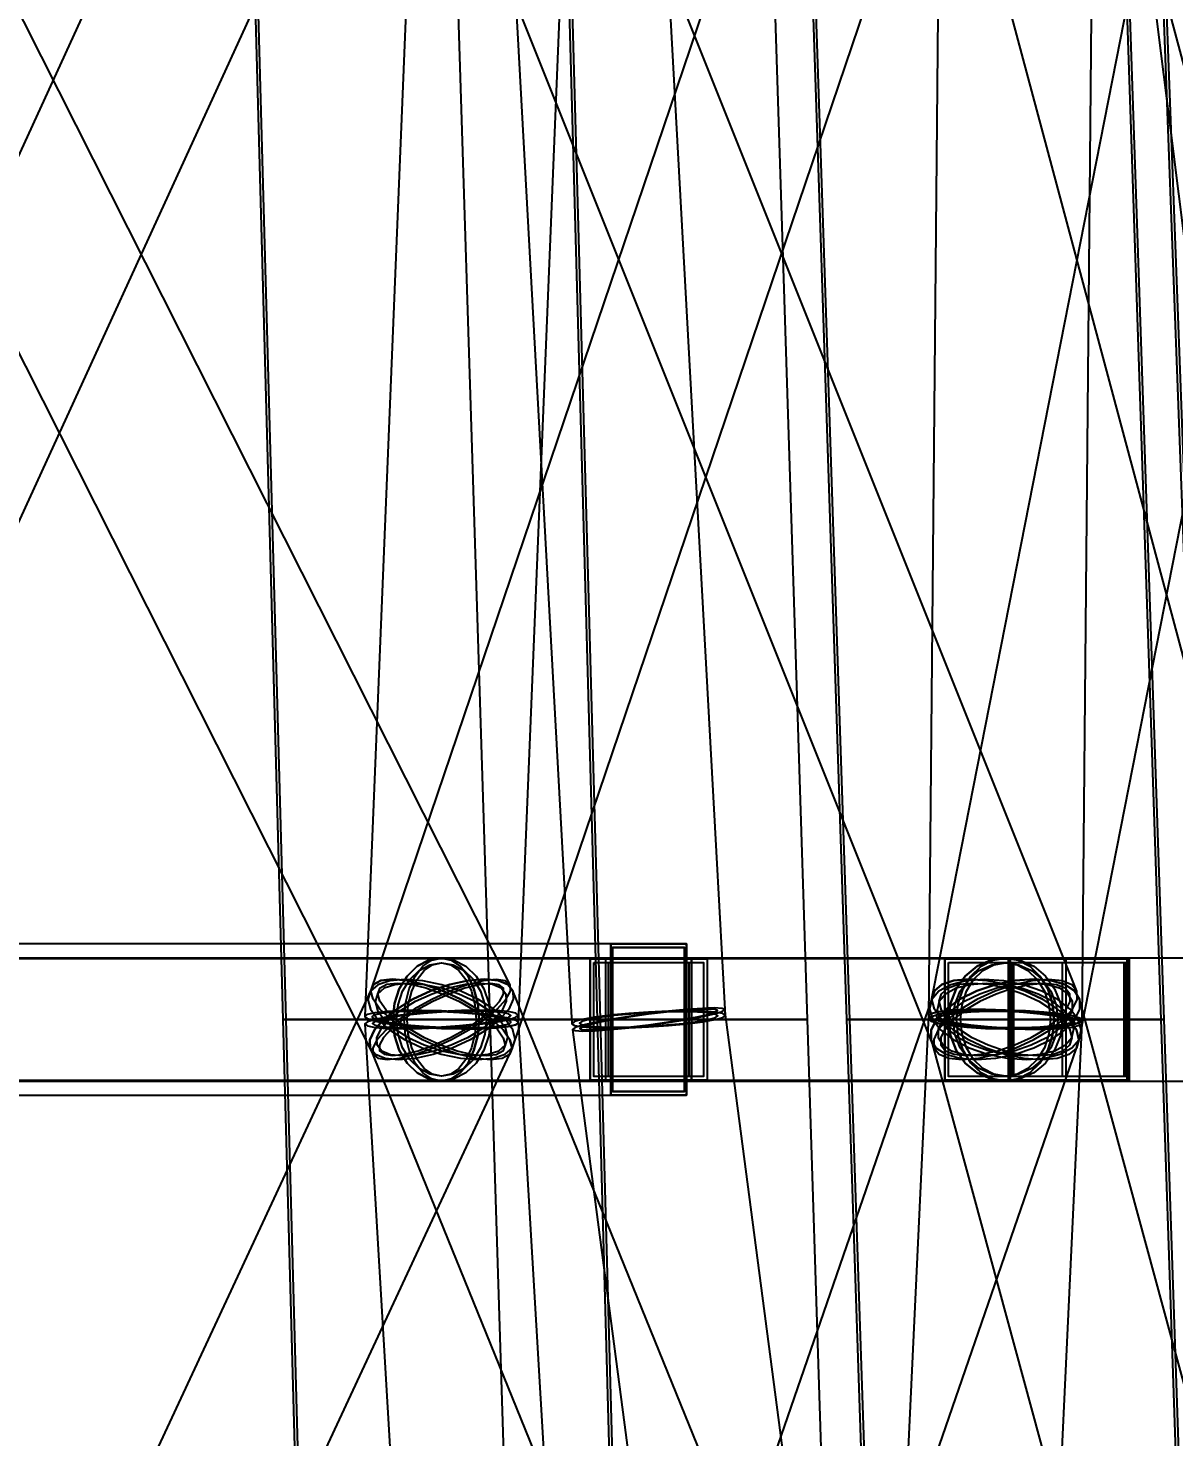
# Model space of a CAD drawing. Header units: millimetres. Extents: x -123812 to 252100, y -3000 to 639000.
# Drawn here: x 6923 to 10708, y 423622 to 428275 of the extents above; entities that cross this region are included whole.
import ezdxf

# ---------------------------------------------------------------- set-up
doc = ezdxf.new("R2010")
doc.units = ezdxf.units.MM
doc.layers.add('D-STR-DIM', color=7, linetype='Continuous', lineweight=13)
doc.layers.add('D-STR-STRC', color=7, linetype='Continuous', lineweight=25)
doc.styles.add('OpenSansCondensed-Light', font='OpenSansCondensed-Light.ttf')
doc.styles.add('TOWER_UNICODE', font='Arial Unicode.ttf')
doc.dimstyles.new('EZDXF', dxfattribs={"dimtxt": 0.25, "dimasz": 0.175, "dimexe": 0.375, "dimexo": 0.125, "dimgap": 0.1, "dimtad": 1, "dimlfac": 100, "dimzin": 12, "dimdsep": 46, "dimtxsty": 'OpenSansCondensed-Light', "dimblk": 'ARCHTICK', "dimcen": 2.5, "dimazin": 3, "dimtfac": 0.5, "dimtmove": 2, "dimatfit": 3})

# ---------------------------------------------------------------- blocks, each defined once
blk = doc.blocks.new('_ARCHTICK')
at = {"color": 0, "linetype": 'BYBLOCK', "const_width": 0.15}
blk.add_lwpolyline([(-0.5, -0.5), (0.5, 0.5)], dxfattribs=at)

msp = doc.modelspace()

# ---------------------------------------------------------------- linework, layer by layer
at = {"layer": 'D-STR-STRC'}
for points in [[(7347.8, 449986.2), (8719.4, 424986.2), (8728, 424980.3), (8753.4, 424975.8), (8793.7, 424972.9), (8846.2, 424971.9), (8907.4, 424972.8), (8973, 424975.5), (9038.7, 424979.9), (9099.8, 424985.7), (9152.4, 424992.4), (9192.7, 424999.7), (9218, 425007), (9226.6, 425013.8), (7855, 450013.8)], [(7927.5, 449968.5), (11070.8, 424968.5), (11079.4, 424965.1), (11104.5, 424964.1), (11144.6, 424965.6), (11196.8, 424969.4), (11257.6, 424975.3), (11322.8, 424982.9), (11388, 424991.6), (11448.8, 425000.9), (11501, 425010.2), (11541.1, 425018.8), (11566.2, 425026), (11574.8, 425031.5), (8431.5, 450031.5)], [(9056, 450010.2), (8035.1, 425010.2), (8043.7, 425002.3), (8069.1, 424994.2), (8109.4, 424986.4), (8162, 424979.6), (8223.2, 424974.2), (8288.9, 424970.6), (8354.5, 424968.9), (8415.8, 424969.4), (8468.3, 424972), (8508.7, 424976.4), (8534, 424982.5), (8542.7, 424989.8), (9563.6, 449989.8)], [(10129.7, 450002.3), (9897.8, 425002.3), (9906.4, 424994.2), (9931.8, 424986.5), (9972.1, 424979.7), (10024.7, 424974.3), (10086, 424970.6), (10151.7, 424969), (10217.5, 424969.4), (10278.7, 424972), (10331.3, 424976.4), (10371.7, 424982.5), (10397.1, 424989.7), (10405.7, 424997.7), (10637.7, 449997.7)], [(6086.2, 424885.7), (8376.5, 429885.7), (8385.1, 429906.7), (8377.8, 429934), (8355.1, 429965.8), (8318.5, 430000), (8270.5, 430034.2), (8214.3, 430066), (8153.9, 430093.3), (8093.4, 430114.3), (8036.7, 430127.5), (7987.9, 430132), (7950.2, 430127.5), (7926.3, 430114.3), (5636, 425114.3)], [(5537.1, 429885.7), (8062, 424885.7), (8078.2, 424872.5), (8108.7, 424868), (8151.4, 424872.5), (8203.6, 424885.7), (8261.5, 424906.7), (8321.3, 424934), (8378.9, 424965.8), (8430.4, 425000), (8472.2, 425034.2), (8501.5, 425066), (8516.4, 425093.3), (8515.7, 425114.3), (5990.7, 430114.3)], [(7915.2, 429906.7), (9915.5, 424906.7), (9932.5, 424885.7), (9964.3, 424872.5), (10009, 424868), (10063.4, 424872.5), (10123.8, 424885.7), (10186.1, 424906.7), (10246, 424934), (10299.6, 424965.8), (10343, 425000), (10373.5, 425034.2), (10388.8, 425066), (10388, 425093.3), (8387.6, 430093.3)], [(9748.7, 430093.3), (8054.2, 425093.3), (8045.7, 425066), (8053.8, 425034.2), (8078, 425000), (8116.4, 424965.8), (8166.7, 424934), (8225.2, 424906.7), (8288.1, 424885.7), (8351.1, 424872.5), (8409.8, 424868), (8460.3, 424872.5), (8499, 424885.7), (8523.5, 424906.7), (10218, 429906.7)], [(9738.1, 429934), (11077.5, 424934), (11094, 424906.7), (11126, 424885.7), (11171.4, 424872.5), (11227.2, 424868), (11289.5, 424872.5), (11354, 424885.7), (11416.4, 424906.7), (11472.5, 424934), (11518.3, 424965.8), (11550.8, 425000), (11567.8, 425034.2), (11568.1, 425066), (10228.6, 430066)], [(10884.7, 430034.2), (9901.4, 425034.2), (9911.4, 425000), (9937.7, 424965.8), (9978.7, 424934), (10031.4, 424906.7), (10092.3, 424885.7), (10157.3, 424872.5), (10221.9, 424868), (10281.7, 424872.5), (10332.7, 424885.7), (10371.3, 424906.7), (10395, 424934), (10402.1, 424965.8), (11385.3, 429965.8)], [(5861.1, 424796.8), (8288.9, 424796.8), (8320.9, 424803.7), (8350.7, 424824), (8376.3, 424856.3), (8396, 424898.4), (8408.3, 424947.4), (8412.6, 425000), (8408.3, 425052.6), (8396, 425101.6), (8376.3, 425143.7), (8350.7, 425176), (8320.9, 425196.3), (8288.9, 425203.2), (5861.1, 425203.2)], [(5861.1, 424796.8), (8288.9, 424796.8), (8320.9, 424803.7), (8350.7, 424824), (8376.3, 424856.3), (8396, 424898.4), (8408.3, 424947.4), (8412.6, 425000), (8408.3, 425052.6), (8396, 425101.6), (8376.3, 425143.7), (8350.7, 425176), (8320.9, 425196.3), (8288.9, 425203.2), (5861.1, 425203.2)], [(11322.8, 425203.2), (10151.7, 425203.2), (10103.2, 425196.3), (10057.9, 425176), (10019, 425143.7), (9989.2, 425101.6), (9970.4, 425052.6), (9964, 425000), (9970.4, 424947.4), (9989.2, 424898.4), (10019, 424856.3), (10057.9, 424824), (10103.2, 424803.7), (10151.7, 424796.8), (11322.8, 424796.8)], [(11322.8, 425203.2), (10151.7, 425203.2), (10103.2, 425196.3), (10057.9, 425176), (10019, 425143.7), (9989.2, 425101.6), (9970.4, 425052.6), (9964, 425000), (9970.4, 424947.4), (9989.2, 424898.4), (10019, 424856.3), (10057.9, 424824), (10103.2, 424803.7), (10151.7, 424796.8), (11322.8, 424796.8)], [(6182.8, 419884.3), (8513.3, 424884.3), (8522, 424905.5), (8514.8, 424933.2), (8492.2, 424965.4), (8455.8, 425000), (8407.9, 425034.6), (8352, 425066.8), (8291.7, 425094.5), (8231.3, 425115.7), (8174.7, 425129), (8126, 425133.6), (8088.4, 425129), (8064.4, 425115.7), (5733.8, 420115.7)], [(10555.9, 420094.5), (8524.6, 425094.5), (8507.5, 425115.7), (8475.5, 425129), (8430.8, 425133.6), (8376.4, 425129), (8316.1, 425115.7), (8253.8, 425094.5), (8194, 425066.8), (8140.6, 425034.6), (8097.4, 425000), (8067.2, 424965.4), (8052.1, 424933.2), (8053.1, 424905.5), (10084.4, 419905.5)], [(8660.6, 419905.5), (10386, 424905.5), (10394.6, 424933.2), (10386.5, 424965.4), (10362.5, 425000), (10324.1, 425034.6), (10274, 425066.8), (10215.5, 425094.5), (10152.7, 425115.7), (10089.8, 425129), (10031.2, 425133.6), (9980.7, 425129), (9941.9, 425115.7), (9917.5, 425094.5), (8192.1, 420094.5)], [(11755.7, 420066.8), (10396.8, 425066.8), (10380.2, 425094.5), (10348.1, 425115.7), (10302.5, 425129), (10246.7, 425133.6), (10184.4, 425129), (10119.9, 425115.7), (10057.6, 425094.5), (10001.6, 425066.8), (9955.9, 425034.6), (9923.6, 425000), (9906.8, 424965.4), (9906.7, 424933.2), (11265.6, 419933.2)], [(10020.1, 400014.8), (8542.4, 425014.8), (8533.8, 425021.2), (8508.5, 425026.2), (8468.2, 425029.4), (8415.6, 425030.6), (8354.5, 425029.7), (8288.9, 425026.8), (8223.2, 425022), (8162.1, 425015.8), (8109.6, 425008.5), (8069.3, 425000.6), (8043.9, 424992.6), (8035.3, 424985.2), (9513, 399985.2)], [(12513.7, 400032.9), (9224.9, 425032.9), (9216.3, 425036.8), (9191.1, 425038.1), (9151.1, 425036.9), (9098.9, 425033.1), (9038.2, 425027.1), (8973, 425019.2), (8907.8, 425010), (8847.1, 425000.2), (8794.9, 424990.3), (8754.9, 424981.1), (8729.8, 424973.1), (8721.2, 424967.1), (12010, 399967.1)], [(9230.1, 399988.3), (10405.5, 424988.3), (10396.8, 424996.8), (10371.5, 425005.5), (10331.2, 425013.9), (10278.6, 425021.3), (10217.4, 425027.3), (10151.7, 425031.4), (10086.1, 425033.4), (10024.9, 425033.1), (9972.3, 425030.5), (9932, 425025.9), (9906.7, 425019.5), (9898, 425011.7), (8722.6, 400011.7)]]:
    msp.add_lwpolyline(points, dxfattribs=at)
for points in [[(7627.9, 430000), (7764.2, 425000), (8813.5, 425000), (8674.8, 430000)], [(7637.1, 430000), (7774.1, 425000), (8803.6, 425000), (8665.7, 430000)], [(8290.8, 430000), (8448.4, 425000), (9497.6, 425000), (9337.8, 430000)], [(9459.9, 430000), (9627.1, 425000), (10676.4, 425000), (10506.8, 430000)], [(9469.1, 430000), (9637, 425000), (10666.5, 425000), (10497.6, 430000)], [(10611.5, 430000), (10798.2, 425000), (11847.4, 425000), (11658.4, 430000)], [(10620.7, 430000), (10808, 425000), (11837.6, 425000), (11649.3, 430000)], [(4179.6, 424750), (9098, 424750), (9098, 425250), (4179.6, 425250)], [(4179.6, 424750), (9098, 424750), (9098, 425250), (4179.6, 425250)], [(9098, 425250), (8848, 425250), (8848, 424750), (9098, 424750)], [(8848, 425250), (9098, 425250), (9098, 424750), (8848, 424750)], [(5039.2, 424800), (9114.4, 424800), (9114.4, 425200), (5039.2, 425200)], [(5039.2, 424800), (9114.4, 424800), (9114.4, 425200), (5039.2, 425200)], [(8127.7, 425000), (8133.1, 424947.4), (8149.3, 424898.4), (8174.9, 424856.3), (8208.3, 424824), (8247.1, 424803.7), (8288.9, 424796.8), (10151.7, 424796.8), (10193.5, 424803.7), (10232.3, 424824), (10265.7, 424856.3), (10291.4, 424898.4), (10307.5, 424947.4), (10313, 425000), (10307.5, 425052.6), (10291.4, 425101.6), (10265.7, 425143.7), (10232.3, 425176), (10193.5, 425196.3), (10151.7, 425203.2), (8288.9, 425203.2), (8247.1, 425196.3), (8208.3, 425176), (8174.9, 425143.7), (8149.3, 425101.6), (8133.1, 425052.6)], [(8450.1, 425000), (8444.6, 424947.4), (8428.5, 424898.4), (8402.9, 424856.3), (8369.5, 424824), (8330.6, 424803.7), (8288.9, 424796.8), (8247.1, 424803.7), (8208.3, 424824), (8174.9, 424856.3), (8149.3, 424898.4), (8133.1, 424947.4), (8127.7, 425000), (8133.1, 425052.6), (8149.3, 425101.6), (8174.9, 425143.7), (8208.3, 425176), (8247.1, 425196.3), (8288.9, 425203.2), (8330.6, 425196.3), (8369.5, 425176), (8402.9, 425143.7), (8428.5, 425101.6), (8444.6, 425052.6)], [(8127.7, 425000), (8133.1, 424947.4), (8149.3, 424898.4), (8174.9, 424856.3), (8208.3, 424824), (8247.1, 424803.7), (8288.9, 424796.8), (10151.7, 424796.8), (10193.5, 424803.7), (10232.3, 424824), (10265.7, 424856.3), (10291.4, 424898.4), (10307.5, 424947.4), (10313, 425000), (10307.5, 425052.6), (10291.4, 425101.6), (10265.7, 425143.7), (10232.3, 425176), (10193.5, 425196.3), (10151.7, 425203.2), (8288.9, 425203.2), (8247.1, 425196.3), (8208.3, 425176), (8174.9, 425143.7), (8149.3, 425101.6), (8133.1, 425052.6)], [(8450.1, 425000), (8444.6, 424947.4), (8428.5, 424898.4), (8402.9, 424856.3), (8369.5, 424824), (8330.6, 424803.7), (8288.9, 424796.8), (8247.1, 424803.7), (8208.3, 424824), (8174.9, 424856.3), (8149.3, 424898.4), (8133.1, 424947.4), (8127.7, 425000), (8133.1, 425052.6), (8149.3, 425101.6), (8174.9, 425143.7), (8208.3, 425176), (8247.1, 425196.3), (8288.9, 425203.2), (8330.6, 425196.3), (8369.5, 425176), (8402.9, 425143.7), (8428.5, 425101.6), (8444.6, 425052.6)], [(8412.6, 425000), (8408.3, 424947.4), (8396, 424898.4), (8376.3, 424856.3), (8350.7, 424824), (8320.9, 424803.7), (8288.9, 424796.8), (8256.8, 424803.7), (8227, 424824), (8201.4, 424856.3), (8181.7, 424898.4), (8169.4, 424947.4), (8165.2, 425000), (8169.4, 425052.6), (8181.7, 425101.6), (8201.4, 425143.7), (8227, 425176), (8256.8, 425196.3), (8288.9, 425203.2), (8320.9, 425196.3), (8350.7, 425176), (8376.3, 425143.7), (8396, 425101.6), (8408.3, 425052.6)], [(8412.6, 425000), (8408.3, 424947.4), (8396, 424898.4), (8376.3, 424856.3), (8350.7, 424824), (8320.9, 424803.7), (8288.9, 424796.8), (8256.8, 424803.7), (8227, 424824), (8201.4, 424856.3), (8181.7, 424898.4), (8169.4, 424947.4), (8165.2, 425000), (8169.4, 425052.6), (8181.7, 425101.6), (8201.4, 425143.7), (8227, 425176), (8256.8, 425196.3), (8288.9, 425203.2), (8320.9, 425196.3), (8350.7, 425176), (8376.3, 425143.7), (8396, 425101.6), (8408.3, 425052.6)], [(8779.8, 424800), (10554.3, 424800), (10554.3, 425200), (8779.8, 425200)], [(8779.8, 425200), (9166.2, 425200), (9166.2, 424800), (8779.8, 424800)], [(8779.8, 424800), (10554.3, 424800), (10554.3, 425200), (8779.8, 425200)], [(8779.8, 425200), (9166.2, 425200), (9166.2, 424800), (8779.8, 424800)], [(8831.6, 425200), (9114.4, 425200), (9114.4, 424800), (8831.6, 424800)], [(8831.6, 425200), (9114.4, 425200), (9114.4, 424800), (8831.6, 424800)], [(9092, 425238), (8854, 425238), (8854, 424762), (9092, 424762)], [(8854, 425238), (9092, 425238), (9092, 424762), (8854, 424762)], [(9951.9, 424800), (10561, 424800), (10561, 425200), (9951.9, 425200)], [(9951.9, 425200), (10351.6, 425200), (10351.6, 424800), (9951.9, 424800)], [(10339.5, 425000), (10333.1, 424947.4), (10314.3, 424898.4), (10284.5, 424856.3), (10245.6, 424824), (10200.3, 424803.7), (10151.7, 424796.8), (10103.2, 424803.7), (10057.9, 424824), (10019, 424856.3), (9989.2, 424898.4), (9970.4, 424947.4), (9964, 425000), (9970.4, 425052.6), (9989.2, 425101.6), (10019, 425143.7), (10057.9, 425176), (10103.2, 425196.3), (10151.7, 425203.2), (10200.3, 425196.3), (10245.6, 425176), (10284.5, 425143.7), (10314.3, 425101.6), (10333.1, 425052.6)], [(10339.5, 425000), (10333.1, 424947.4), (10314.3, 424898.4), (10284.5, 424856.3), (10245.6, 424824), (10200.3, 424803.7), (10151.7, 424796.8), (10103.2, 424803.7), (10057.9, 424824), (10019, 424856.3), (9989.2, 424898.4), (9970.4, 424947.4), (9964, 425000), (9970.4, 425052.6), (9989.2, 425101.6), (10019, 425143.7), (10057.9, 425176), (10103.2, 425196.3), (10151.7, 425203.2), (10200.3, 425196.3), (10245.6, 425176), (10284.5, 425143.7), (10314.3, 425101.6), (10333.1, 425052.6)], [(10313, 425000), (10307.5, 424947.4), (10291.4, 424898.4), (10265.7, 424856.3), (10232.3, 424824), (10193.5, 424803.7), (10151.7, 424796.8), (10110, 424803.7), (10071.1, 424824), (10037.7, 424856.3), (10012.1, 424898.4), (9996, 424947.4), (9990.5, 425000), (9996, 425052.6), (10012.1, 425101.6), (10037.7, 425143.7), (10071.1, 425176), (10110, 425196.3), (10151.7, 425203.2), (10193.5, 425196.3), (10232.3, 425176), (10265.7, 425143.7), (10291.4, 425101.6), (10307.5, 425052.6)], [(10313, 425000), (10307.5, 424947.4), (10291.4, 424898.4), (10265.7, 424856.3), (10232.3, 424824), (10193.5, 424803.7), (10151.7, 424796.8), (10110, 424803.7), (10071.1, 424824), (10037.7, 424856.3), (10012.1, 424898.4), (9996, 424947.4), (9990.5, 425000), (9996, 425052.6), (10012.1, 425101.6), (10037.7, 425143.7), (10071.1, 425176), (10110, 425196.3), (10151.7, 425203.2), (10193.5, 425196.3), (10232.3, 425176), (10265.7, 425143.7), (10291.4, 425101.6), (10307.5, 425052.6)], [(10161.3, 425200), (10561, 425200), (10561, 424800), (10161.3, 424800)], [(10168, 425200), (10554.3, 425200), (10554.3, 424800), (10168, 424800)], [(10168, 425200), (10554.3, 425200), (10554.3, 424800), (10168, 424800)], [(8437.4, 425000), (8432.3, 424951.5), (8417.5, 424906.4), (8393.9, 424867.6), (8363.1, 424837.9), (8327.3, 424819.2), (8288.9, 424812.8), (8250.4, 424819.2), (8214.6, 424837.9), (8183.8, 424867.6), (8160.2, 424906.4), (8145.4, 424951.5), (8140.3, 425000), (8145.4, 425048.5), (8160.2, 425093.6), (8183.8, 425132.4), (8214.6, 425162.1), (8250.4, 425180.8), (8288.9, 425187.2), (8327.3, 425180.8), (8363.1, 425162.1), (8393.9, 425132.4), (8417.5, 425093.6), (8432.3, 425048.5)], [(8437.4, 425000), (8432.3, 424951.5), (8417.5, 424906.4), (8393.9, 424867.6), (8363.1, 424837.9), (8327.3, 424819.2), (8288.9, 424812.8), (8250.4, 424819.2), (8214.6, 424837.9), (8183.8, 424867.6), (8160.2, 424906.4), (8145.4, 424951.5), (8140.3, 425000), (8145.4, 425048.5), (8160.2, 425093.6), (8183.8, 425132.4), (8214.6, 425162.1), (8250.4, 425180.8), (8288.9, 425187.2), (8327.3, 425180.8), (8363.1, 425162.1), (8393.9, 425132.4), (8417.5, 425093.6), (8432.3, 425048.5)], [(8402.8, 425000), (8398.9, 424951.5), (8387.6, 424906.4), (8369.4, 424867.6), (8345.8, 424837.9), (8318.4, 424819.2), (8288.9, 424812.8), (8259.4, 424819.2), (8231.9, 424837.9), (8208.3, 424867.6), (8190.2, 424906.4), (8178.8, 424951.5), (8174.9, 425000), (8178.8, 425048.5), (8190.2, 425093.6), (8208.3, 425132.4), (8231.9, 425162.1), (8259.4, 425180.8), (8288.9, 425187.2), (8318.4, 425180.8), (8345.8, 425162.1), (8369.4, 425132.4), (8387.6, 425093.6), (8398.9, 425048.5)], [(8402.8, 425000), (8398.9, 424951.5), (8387.6, 424906.4), (8369.4, 424867.6), (8345.8, 424837.9), (8318.4, 424819.2), (8288.9, 424812.8), (8259.4, 424819.2), (8231.9, 424837.9), (8208.3, 424867.6), (8190.2, 424906.4), (8178.8, 424951.5), (8174.9, 425000), (8178.8, 425048.5), (8190.2, 425093.6), (8208.3, 425132.4), (8231.9, 425162.1), (8259.4, 425180.8), (8288.9, 425187.2), (8318.4, 425180.8), (8345.8, 425162.1), (8369.4, 425132.4), (8387.6, 425093.6), (8398.9, 425048.5)], [(8791.4, 425188), (9154.6, 425188), (9154.6, 424812), (8791.4, 424812)], [(8791.4, 425188), (9154.6, 425188), (9154.6, 424812), (8791.4, 424812)], [(8840.1, 425188), (9106, 425188), (9106, 424812), (8840.1, 424812)], [(8840.1, 425188), (9106, 425188), (9106, 424812), (8840.1, 424812)], [(9963.9, 425188), (10339.6, 425188), (10339.6, 424812), (9963.9, 424812)], [(10324.7, 425000), (10318.8, 424951.5), (10301.5, 424906.4), (10274, 424867.6), (10238.2, 424837.9), (10196.5, 424819.2), (10151.7, 424812.8), (10107, 424819.2), (10065.3, 424837.9), (10029.4, 424867.6), (10002, 424906.4), (9984.7, 424951.5), (9978.8, 425000), (9984.7, 425048.5), (10002, 425093.6), (10029.4, 425132.4), (10065.3, 425162.1), (10107, 425180.8), (10151.7, 425187.2), (10196.5, 425180.8), (10238.2, 425162.1), (10274, 425132.4), (10301.5, 425093.6), (10318.8, 425048.5)], [(10324.7, 425000), (10318.8, 424951.5), (10301.5, 424906.4), (10274, 424867.6), (10238.2, 424837.9), (10196.5, 424819.2), (10151.7, 424812.8), (10107, 424819.2), (10065.3, 424837.9), (10029.4, 424867.6), (10002, 424906.4), (9984.7, 424951.5), (9978.8, 425000), (9984.7, 425048.5), (10002, 425093.6), (10029.4, 425132.4), (10065.3, 425162.1), (10107, 425180.8), (10151.7, 425187.2), (10196.5, 425180.8), (10238.2, 425162.1), (10274, 425132.4), (10301.5, 425093.6), (10318.8, 425048.5)], [(10300.3, 425000), (10295.2, 424951.5), (10280.4, 424906.4), (10256.8, 424867.6), (10226, 424837.9), (10190.2, 424819.2), (10151.7, 424812.8), (10113.3, 424819.2), (10077.5, 424837.9), (10046.7, 424867.6), (10023.1, 424906.4), (10008.3, 424951.5), (10003.2, 425000), (10008.3, 425048.5), (10023.1, 425093.6), (10046.7, 425132.4), (10077.5, 425162.1), (10113.3, 425180.8), (10151.7, 425187.2), (10190.2, 425180.8), (10226, 425162.1), (10256.8, 425132.4), (10280.4, 425093.6), (10295.2, 425048.5)], [(10300.3, 425000), (10295.2, 424951.5), (10280.4, 424906.4), (10256.8, 424867.6), (10226, 424837.9), (10190.2, 424819.2), (10151.7, 424812.8), (10113.3, 424819.2), (10077.5, 424837.9), (10046.7, 424867.6), (10023.1, 424906.4), (10008.3, 424951.5), (10003.2, 425000), (10008.3, 425048.5), (10023.1, 425093.6), (10046.7, 425132.4), (10077.5, 425162.1), (10113.3, 425180.8), (10151.7, 425187.2), (10190.2, 425180.8), (10226, 425162.1), (10256.8, 425132.4), (10280.4, 425093.6), (10295.2, 425048.5)], [(10173.3, 425188), (10549, 425188), (10549, 424812), (10173.3, 424812)], [(10179.6, 425188), (10542.7, 425188), (10542.7, 424812), (10179.6, 424812)], [(10179.6, 425188), (10542.7, 425188), (10542.7, 424812), (10179.6, 424812)], [(8078, 425000), (8116.4, 424965.8), (8166.7, 424934), (8225.2, 424906.7), (8288.1, 424885.7), (8351.1, 424872.5), (8409.8, 424868), (8460.3, 424872.5), (8499, 424885.7), (8523.5, 424906.7), (8532, 424934), (8523.9, 424965.8), (8499.8, 425000), (8461.3, 425034.2), (8411.1, 425066), (8352.5, 425093.3), (8289.6, 425114.3), (8226.6, 425127.5), (8167.9, 425132), (8117.5, 425127.5), (8078.7, 425114.3), (8054.2, 425093.3), (8045.7, 425066), (8053.8, 425034.2)], [(8480.3, 425000), (8437.1, 424965.4), (8383.7, 424933.2), (8323.9, 424905.5), (8261.7, 424884.3), (8201.3, 424871), (8146.9, 424866.4), (8102.2, 424871), (8070.2, 424884.3), (8053.1, 424905.5), (8052.1, 424933.2), (8067.2, 424965.4), (8097.4, 425000), (8140.6, 425034.6), (8194, 425066.8), (8253.8, 425094.5), (8316.1, 425115.7), (8376.4, 425129), (8430.8, 425133.6), (8475.5, 425129), (8507.5, 425115.7), (8524.6, 425094.5), (8525.7, 425066.8), (8510.6, 425034.6)], [(8455.8, 425000), (8492.2, 424965.4), (8514.8, 424933.2), (8522, 424905.5), (8513.3, 424884.3), (8489.4, 424871), (8451.7, 424866.4), (8403, 424871), (8346.5, 424884.3), (8286, 424905.5), (8225.8, 424933.2), (8169.8, 424965.4), (8122, 425000), (8085.5, 425034.6), (8062.9, 425066.8), (8055.7, 425094.5), (8064.4, 425115.7), (8088.4, 425129), (8126, 425133.6), (8174.7, 425129), (8231.3, 425115.7), (8291.7, 425094.5), (8352, 425066.8), (8407.9, 425034.6)], [(8147.3, 425000), (8105.5, 424965.8), (8076.2, 424934), (8061.4, 424906.7), (8062, 424885.7), (8078.2, 424872.5), (8108.7, 424868), (8151.4, 424872.5), (8203.6, 424885.7), (8261.5, 424906.7), (8321.3, 424934), (8378.9, 424965.8), (8430.4, 425000), (8472.2, 425034.2), (8501.5, 425066), (8516.4, 425093.3), (8515.7, 425114.3), (8499.6, 425127.5), (8469.1, 425132), (8426.3, 425127.5), (8374.2, 425114.3), (8316.2, 425093.3), (8256.4, 425066), (8198.8, 425034.2)], [(8098.7, 425000), (8133.4, 424969.2), (8178.7, 424940.5), (8231.5, 424915.9), (8288.2, 424896.9), (8345, 424885.1), (8397.9, 424881), (8443.4, 424885.1), (8478.4, 424896.9), (8500.4, 424915.9), (8508.1, 424940.5), (8500.8, 424969.2), (8479, 425000), (8444.3, 425030.8), (8399, 425059.5), (8346.2, 425084.1), (8289.5, 425103.1), (8232.8, 425114.9), (8179.8, 425119), (8134.3, 425114.9), (8099.4, 425103.1), (8077.3, 425084.1), (8069.7, 425059.5), (8077, 425030.8)], [(8461.5, 425000), (8422.5, 424968.8), (8374.4, 424939.8), (8320.4, 424914.8), (8264.3, 424895.7), (8209.9, 424883.7), (8160.9, 424879.6), (8120.6, 424883.7), (8091.7, 424895.7), (8076.3, 424914.8), (8075.4, 424939.8), (8089, 424968.8), (8116.2, 425000), (8155.2, 425031.2), (8203.3, 425060.2), (8257.3, 425085.2), (8313.4, 425104.3), (8367.8, 425116.3), (8416.8, 425120.4), (8457.2, 425116.3), (8486, 425104.3), (8501.4, 425085.2), (8502.4, 425060.2), (8488.7, 425031.2)], [(8439.3, 425000), (8472.2, 424968.8), (8492.6, 424939.8), (8499.1, 424914.8), (8491.3, 424895.7), (8469.6, 424883.7), (8435.7, 424879.6), (8391.7, 424883.7), (8340.8, 424895.7), (8286.3, 424914.8), (8232, 424939.8), (8181.5, 424968.8), (8138.4, 425000), (8105.5, 425031.2), (8085.1, 425060.2), (8078.6, 425085.2), (8086.5, 425104.3), (8108.1, 425116.3), (8142, 425120.4), (8186, 425116.3), (8236.9, 425104.3), (8291.4, 425085.2), (8345.8, 425060.2), (8396.2, 425031.2)], [(8161.3, 425000), (8123.6, 424969.2), (8097.1, 424940.5), (8083.8, 424915.9), (8084.4, 424896.9), (8098.9, 424885.1), (8126.4, 424881), (8165, 424885.1), (8212, 424896.9), (8264.2, 424915.9), (8318.1, 424940.5), (8370.1, 424969.2), (8416.5, 425000), (8454.2, 425030.8), (8480.6, 425059.5), (8494, 425084.1), (8493.4, 425103.1), (8478.8, 425114.9), (8451.3, 425119), (8412.8, 425114.9), (8365.8, 425103.1), (8313.5, 425084.1), (8259.6, 425059.5), (8207.7, 425030.8)], [(9911.4, 425000), (9937.7, 424965.8), (9978.7, 424934), (10031.4, 424906.7), (10092.3, 424885.7), (10157.3, 424872.5), (10221.9, 424868), (10281.7, 424872.5), (10332.7, 424885.7), (10371.3, 424906.7), (10395, 424934), (10402.1, 424965.8), (10392.1, 425000), (10365.7, 425034.2), (10324.8, 425066), (10272.1, 425093.3), (10211.2, 425114.3), (10146.2, 425127.5), (10081.6, 425132), (10021.8, 425127.5), (9970.8, 425114.3), (9932.2, 425093.3), (9908.5, 425066), (9901.4, 425034.2)], [(10379.9, 425000), (10347.5, 424965.4), (10301.8, 424933.2), (10245.9, 424905.5), (10183.6, 424884.3), (10119.1, 424871), (10056.8, 424866.4), (10001, 424871), (9955.4, 424884.3), (9923.3, 424905.5), (9906.7, 424933.2), (9906.8, 424965.4), (9923.6, 425000), (9955.9, 425034.6), (10001.6, 425066.8), (10057.6, 425094.5), (10119.9, 425115.7), (10184.4, 425129), (10246.7, 425133.6), (10302.5, 425129), (10348.1, 425115.7), (10380.2, 425094.5), (10396.8, 425066.8), (10396.7, 425034.6)], [(10362.5, 425000), (10386.5, 424965.4), (10394.6, 424933.2), (10386, 424905.5), (10361.5, 424884.3), (10322.8, 424871), (10272.3, 424866.4), (10213.7, 424871), (10150.8, 424884.3), (10088, 424905.5), (10029.5, 424933.2), (9979.4, 424965.4), (9941, 425000), (9917, 425034.6), (9908.9, 425066.8), (9917.5, 425094.5), (9941.9, 425115.7), (9980.7, 425129), (10031.2, 425133.6), (10089.8, 425129), (10152.7, 425115.7), (10215.5, 425094.5), (10274, 425066.8), (10324.1, 425034.6)], [(9960.4, 425000), (9930, 424965.8), (9914.7, 424934), (9915.5, 424906.7), (9932.5, 424885.7), (9964.3, 424872.5), (10009, 424868), (10063.4, 424872.5), (10123.8, 424885.7), (10186.1, 424906.7), (10246, 424934), (10299.6, 424965.8), (10343, 425000), (10373.5, 425034.2), (10388.8, 425066), (10388, 425093.3), (10371, 425114.3), (10339.2, 425127.5), (10294.5, 425132), (10240.1, 425127.5), (10179.7, 425114.3), (10117.4, 425093.3), (10057.4, 425066), (10003.9, 425034.2)], [(9935, 425000), (9958.8, 424969.2), (9995.7, 424940.5), (10043.2, 424915.9), (10098.2, 424896.9), (10156.8, 424885.1), (10215, 424881), (10268.9, 424885.1), (10314.9, 424896.9), (10349.7, 424915.9), (10371, 424940.5), (10377.4, 424969.2), (10368.4, 425000), (10344.7, 425030.8), (10307.8, 425059.5), (10260.2, 425084.1), (10205.3, 425103.1), (10146.7, 425114.9), (10088.5, 425119), (10034.5, 425114.9), (9988.6, 425103.1), (9953.8, 425084.1), (9932.4, 425059.5), (9926.1, 425030.8)], [(10357.4, 425000), (10328.3, 424968.8), (10287.1, 424939.8), (10236.7, 424914.8), (10180.4, 424895.7), (10122.3, 424883.7), (10066.1, 424879.6), (10015.8, 424883.7), (9974.8, 424895.7), (9945.8, 424914.8), (9930.8, 424939.8), (9930.9, 424968.8), (9946.1, 425000), (9975.2, 425031.2), (10016.4, 425060.2), (10066.8, 425085.2), (10123, 425104.3), (10181.2, 425116.3), (10237.4, 425120.4), (10287.7, 425116.3), (10328.7, 425104.3), (10357.7, 425085.2), (10372.7, 425060.2), (10372.6, 425031.2)], [(10341.8, 425000), (10363.4, 424968.8), (10370.7, 424939.8), (10363, 424914.8), (10340.9, 424895.7), (10305.9, 424883.7), (10260.4, 424879.6), (10207.6, 424883.7), (10150.9, 424895.7), (10094.2, 424914.8), (10041.5, 424939.8), (9996.3, 424968.8), (9961.7, 425000), (9940.1, 425031.2), (9932.8, 425060.2), (9940.5, 425085.2), (9962.6, 425104.3), (9997.6, 425116.3), (10043, 425120.4), (10095.9, 425116.3), (10152.6, 425104.3), (10209.2, 425085.2), (10261.9, 425060.2), (10307.2, 425031.2)], [(9979.3, 425000), (9951.8, 424969.2), (9938, 424940.5), (9938.8, 424915.9), (9954, 424896.9), (9982.8, 424885.1), (10023, 424881), (10072.1, 424885.1), (10126.5, 424896.9), (10182.7, 424915.9), (10236.8, 424940.5), (10285, 424969.2), (10324.2, 425000), (10351.7, 425030.8), (10365.5, 425059.5), (10364.7, 425084.1), (10349.4, 425103.1), (10320.7, 425114.9), (10280.5, 425119), (10231.4, 425114.9), (10177, 425103.1), (10120.8, 425084.1), (10066.7, 425059.5), (10018.5, 425030.8)], [(8288.9, 424970.6), (8223.2, 424974.2), (8162, 424979.6), (8109.4, 424986.4), (8069.1, 424994.2), (8043.7, 425002.3), (8035.1, 425010.2), (8043.7, 425017.5), (8069.1, 425023.6), (8109.4, 425028), (8162, 425030.6), (8223.2, 425031.1), (8288.9, 425029.4), (8354.5, 425025.8), (8415.8, 425020.4), (8468.3, 425013.6), (8508.7, 425005.8), (8534, 424997.7), (8542.7, 424989.8), (8534, 424982.5), (8508.7, 424976.4), (8468.3, 424972), (8415.8, 424969.4), (8354.5, 424968.9)], [(8288.9, 425026.8), (8223.2, 425022), (8162.1, 425015.8), (8109.6, 425008.5), (8069.3, 425000.6), (8043.9, 424992.6), (8035.3, 424985.2), (8043.9, 424978.8), (8069.3, 424973.8), (8109.6, 424970.6), (8162.1, 424969.4), (8223.2, 424970.3), (8288.9, 424973.2), (8354.5, 424978), (8415.6, 424984.2), (8468.2, 424991.5), (8508.5, 424999.4), (8533.8, 425007.4), (8542.4, 425014.8), (8533.8, 425021.2), (8508.5, 425026.2), (8468.2, 425029.4), (8415.6, 425030.6), (8354.5, 425029.7)], [(8288.9, 424973.5), (8229.6, 424976.8), (8174.5, 424981.6), (8127.1, 424987.8), (8090.7, 424994.7), (8067.8, 425002), (8060.1, 425009.2), (8067.8, 425015.8), (8090.7, 425021.2), (8127.1, 425025.3), (8174.5, 425027.6), (8229.6, 425028), (8288.9, 425026.5), (8348.1, 425023.2), (8403.3, 425018.4), (8450.7, 425012.2), (8487, 425005.3), (8509.9, 424998), (8517.7, 424990.8), (8509.9, 424984.2), (8487, 424978.8), (8450.7, 424974.7), (8403.3, 424972.4), (8348.1, 424972)], [(8288.9, 425024.1), (8229.7, 425019.9), (8174.6, 425014.2), (8127.2, 425007.6), (8090.9, 425000.5), (8068, 424993.3), (8060.3, 424986.6), (8068, 424980.8), (8090.9, 424976.4), (8127.2, 424973.5), (8174.6, 424972.4), (8229.7, 424973.2), (8288.9, 424975.9), (8348, 424980.1), (8403.2, 424985.8), (8450.5, 424992.4), (8486.8, 424999.5), (8509.7, 425006.7), (8517.5, 425013.4), (8509.7, 425019.2), (8486.8, 425023.6), (8450.5, 425026.5), (8403.2, 425027.6), (8348, 425026.8)], [(8973, 425024.5), (8907.4, 425020.1), (8846.2, 425014.3), (8793.7, 425007.6), (8753.4, 425000.3), (8728, 424993), (8719.4, 424986.2), (8728, 424980.3), (8753.4, 424975.8), (8793.7, 424972.9), (8846.2, 424971.9), (8907.4, 424972.8), (8973, 424975.5), (9038.7, 424979.9), (9099.8, 424985.7), (9152.4, 424992.4), (9192.7, 424999.7), (9218, 425007), (9226.6, 425013.8), (9218, 425019.7), (9192.7, 425024.2), (9152.4, 425027.1), (9099.8, 425028.1), (9038.7, 425027.2)], [(8973, 425019.2), (8907.8, 425010), (8847.1, 425000.2), (8794.9, 424990.3), (8754.9, 424981.1), (8729.8, 424973.1), (8721.2, 424967.1), (8729.8, 424963.2), (8754.9, 424961.9), (8794.9, 424963.1), (8847.1, 424966.9), (8907.8, 424972.9), (8973, 424980.8), (9038.2, 424990), (9098.9, 424999.8), (9151.1, 425009.7), (9191.1, 425018.9), (9216.3, 425026.9), (9224.9, 425032.9), (9216.3, 425036.8), (9191.1, 425038.1), (9151.1, 425036.9), (9098.9, 425033.1), (9038.2, 425027.1)], [(8973, 425022.1), (8913.8, 425018.1), (8858.7, 425012.9), (8811.3, 425006.8), (8775, 425000.3), (8752.1, 424993.7), (8744.4, 424987.6), (8752.1, 424982.3), (8775, 424978.2), (8811.3, 424975.6), (8858.7, 424974.7), (8913.8, 424975.5), (8973, 424977.9), (9032.2, 424981.9), (9087.3, 424987.1), (9134.7, 424993.2), (9171, 424999.7), (9193.9, 425006.3), (9201.7, 425012.4), (9193.9, 425017.7), (9171, 425021.8), (9134.7, 425024.4), (9087.3, 425025.3), (9032.2, 425024.5)], [(8973, 425017.3), (8914.3, 425009), (8859.5, 425000.1), (8812.5, 424991.2), (8776.4, 424982.9), (8753.7, 424975.8), (8746, 424970.3), (8753.7, 424966.8), (8776.4, 424965.6), (8812.5, 424966.8), (8859.5, 424970.2), (8914.3, 424975.6), (8973, 424982.7), (9031.8, 424991), (9086.5, 424999.9), (9133.6, 425008.8), (9169.7, 425017.1), (9192.3, 425024.2), (9200.1, 425029.7), (9192.3, 425033.2), (9169.7, 425034.4), (9133.6, 425033.2), (9086.5, 425029.8), (9031.8, 425024.4)], [(10151.7, 424969), (10086, 424970.6), (10024.7, 424974.3), (9972.1, 424979.7), (9931.8, 424986.5), (9906.4, 424994.2), (9897.8, 425002.3), (9906.4, 425010.3), (9931.8, 425017.5), (9972.1, 425023.6), (10024.7, 425028), (10086, 425030.6), (10151.7, 425031), (10217.5, 425029.4), (10278.7, 425025.7), (10331.3, 425020.3), (10371.7, 425013.5), (10397.1, 425005.8), (10405.7, 424997.7), (10397.1, 424989.7), (10371.7, 424982.5), (10331.3, 424976.4), (10278.7, 424972), (10217.5, 424969.4)], [(10151.7, 424968.6), (10086.1, 424972.7), (10024.9, 424978.7), (9972.3, 424986.1), (9932, 424994.5), (9906.7, 425003.2), (9898, 425011.7), (9906.7, 425019.5), (9932, 425025.9), (9972.3, 425030.5), (10024.9, 425033.1), (10086.1, 425033.4), (10151.7, 425031.4), (10217.4, 425027.3), (10278.6, 425021.3), (10331.2, 425013.9), (10371.5, 425005.5), (10396.8, 424996.8), (10405.5, 424988.3), (10396.8, 424980.5), (10371.5, 424974.1), (10331.2, 424969.5), (10278.6, 424966.9), (10217.4, 424966.6)], [(10151.7, 424972), (10092.5, 424973.5), (10037.2, 424976.8), (9989.8, 424981.7), (9953.4, 424987.8), (9930.6, 424994.8), (9922.8, 425002.1), (9930.6, 425009.3), (9953.4, 425015.8), (9989.8, 425021.3), (10037.2, 425025.3), (10092.5, 425027.6), (10151.7, 425028), (10211, 425026.5), (10266.2, 425023.2), (10313.7, 425018.3), (10350.1, 425012.2), (10372.9, 425005.2), (10380.7, 424997.9), (10372.9, 424990.7), (10350.1, 424984.2), (10313.7, 424978.7), (10266.2, 424974.7), (10211, 424972.4)], [(10151.7, 424971.7), (10092.5, 424975.4), (10037.4, 424980.8), (9990, 424987.5), (9953.6, 424995), (9930.8, 425002.9), (9923, 425010.6), (9930.8, 425017.6), (9953.6, 425023.3), (9990, 425027.5), (10037.4, 425029.8), (10092.5, 425030.1), (10151.7, 425028.3), (10210.9, 425024.6), (10266.1, 425019.2), (10313.5, 425012.5), (10349.8, 425005), (10372.7, 424997.1), (10380.5, 424989.4), (10372.7, 424982.4), (10349.8, 424976.7), (10313.5, 424972.5), (10266.1, 424970.2), (10210.9, 424969.9)], [(7764.2, 425000), (7900.6, 420000), (8952.1, 420000), (8813.5, 425000)], [(8813.5, 425000), (8795.6, 425000), (8743.2, 425000), (8659.8, 425000), (8551.2, 425000), (8424.6, 425000), (8288.9, 425000), (8153.1, 425000), (8026.6, 425000), (7917.9, 425000), (7834.5, 425000), (7782.1, 425000), (7764.2, 425000), (7782.1, 425000), (7834.5, 425000), (7917.9, 425000), (8026.6, 425000), (8153.1, 425000), (8288.9, 425000), (8424.6, 425000), (8551.2, 425000), (8659.8, 425000), (8743.2, 425000), (8795.6, 425000)], [(7774.1, 425000), (7911.1, 420000), (8941.6, 420000), (8803.6, 425000)], [(8803.6, 425000), (8786.1, 425000), (8734.7, 425000), (8652.9, 425000), (8546.2, 425000), (8422.1, 425000), (8288.9, 425000), (8155.6, 425000), (8031.5, 425000), (7924.9, 425000), (7843.1, 425000), (7791.6, 425000), (7774.1, 425000), (7791.6, 425000), (7843.1, 425000), (7924.9, 425000), (8031.5, 425000), (8155.6, 425000), (8288.9, 425000), (8422.1, 425000), (8546.2, 425000), (8652.9, 425000), (8734.7, 425000), (8786.1, 425000)], [(8803.6, 425000), (8786.1, 425000), (8734.7, 425000), (8652.9, 425000), (8546.2, 425000), (8422.1, 425000), (8288.9, 425000), (8155.6, 425000), (8031.5, 425000), (7924.9, 425000), (7843.1, 425000), (7791.6, 425000), (7774.1, 425000), (7791.6, 425000), (7843.1, 425000), (7924.9, 425000), (8031.5, 425000), (8155.6, 425000), (8288.9, 425000), (8422.1, 425000), (8546.2, 425000), (8652.9, 425000), (8734.7, 425000), (8786.1, 425000)], [(8749.3, 425000), (8733.6, 425000), (8687.6, 425000), (8614.4, 425000), (8519.1, 425000), (8408, 425000), (8288.9, 425000), (8169.7, 425000), (8058.7, 425000), (7963.3, 425000), (7890.1, 425000), (7844.1, 425000), (7828.5, 425000), (7844.1, 425000), (7890.1, 425000), (7963.3, 425000), (8058.7, 425000), (8169.7, 425000), (8288.9, 425000), (8408, 425000), (8519.1, 425000), (8614.4, 425000), (8687.6, 425000), (8733.6, 425000)], [(8749.3, 425000), (8733.6, 425000), (8687.6, 425000), (8614.4, 425000), (8519.1, 425000), (8408, 425000), (8288.9, 425000), (8169.7, 425000), (8058.7, 425000), (7963.3, 425000), (7890.1, 425000), (7844.1, 425000), (7828.5, 425000), (7844.1, 425000), (7890.1, 425000), (7963.3, 425000), (8058.7, 425000), (8169.7, 425000), (8288.9, 425000), (8408, 425000), (8519.1, 425000), (8614.4, 425000), (8687.6, 425000), (8733.6, 425000)], [(8448.4, 425000), (8606, 420000), (9657.5, 420000), (9497.6, 425000)], [(9497.6, 425000), (9479.8, 425000), (9427.3, 425000), (9344, 425000), (9235.3, 425000), (9108.8, 425000), (8973, 425000), (8837.2, 425000), (8710.7, 425000), (8602.1, 425000), (8518.7, 425000), (8466.3, 425000), (8448.4, 425000), (8466.3, 425000), (8518.7, 425000), (8602.1, 425000), (8710.7, 425000), (8837.2, 425000), (8973, 425000), (9108.8, 425000), (9235.3, 425000), (9344, 425000), (9427.3, 425000), (9479.8, 425000)], [(9627.1, 425000), (9794.4, 420000), (10845.9, 420000), (10676.4, 425000)], [(10676.4, 425000), (10658.5, 425000), (10606.1, 425000), (10522.7, 425000), (10414, 425000), (10287.5, 425000), (10151.7, 425000), (10016, 425000), (9889.4, 425000), (9780.8, 425000), (9697.4, 425000), (9645, 425000), (9627.1, 425000), (9645, 425000), (9697.4, 425000), (9780.8, 425000), (9889.4, 425000), (10016, 425000), (10151.7, 425000), (10287.5, 425000), (10414, 425000), (10522.7, 425000), (10606.1, 425000), (10658.5, 425000)], [(9637, 425000), (9804.9, 420000), (10835.4, 420000), (10666.5, 425000)], [(10666.5, 425000), (10649, 425000), (10597.5, 425000), (10515.7, 425000), (10409.1, 425000), (10285, 425000), (10151.7, 425000), (10018.5, 425000), (9894.4, 425000), (9787.7, 425000), (9705.9, 425000), (9654.5, 425000), (9637, 425000), (9654.5, 425000), (9705.9, 425000), (9787.7, 425000), (9894.4, 425000), (10018.5, 425000), (10151.7, 425000), (10285, 425000), (10409.1, 425000), (10515.7, 425000), (10597.5, 425000), (10649, 425000)], [(10666.5, 425000), (10649, 425000), (10597.5, 425000), (10515.7, 425000), (10409.1, 425000), (10285, 425000), (10151.7, 425000), (10018.5, 425000), (9894.4, 425000), (9787.7, 425000), (9705.9, 425000), (9654.5, 425000), (9637, 425000), (9654.5, 425000), (9705.9, 425000), (9787.7, 425000), (9894.4, 425000), (10018.5, 425000), (10151.7, 425000), (10285, 425000), (10409.1, 425000), (10515.7, 425000), (10597.5, 425000), (10649, 425000)], [(10612.1, 425000), (10596.5, 425000), (10550.5, 425000), (10477.3, 425000), (10381.9, 425000), (10270.9, 425000), (10151.7, 425000), (10032.6, 425000), (9921.5, 425000), (9826.2, 425000), (9753, 425000), (9707, 425000), (9691.3, 425000), (9707, 425000), (9753, 425000), (9826.2, 425000), (9921.5, 425000), (10032.6, 425000), (10151.7, 425000), (10270.9, 425000), (10381.9, 425000), (10477.3, 425000), (10550.5, 425000), (10596.5, 425000)], [(10612.1, 425000), (10596.5, 425000), (10550.5, 425000), (10477.3, 425000), (10381.9, 425000), (10270.9, 425000), (10151.7, 425000), (10032.6, 425000), (9921.5, 425000), (9826.2, 425000), (9753, 425000), (9707, 425000), (9691.3, 425000), (9707, 425000), (9753, 425000), (9826.2, 425000), (9921.5, 425000), (10032.6, 425000), (10151.7, 425000), (10270.9, 425000), (10381.9, 425000), (10477.3, 425000), (10550.5, 425000), (10596.5, 425000)]]:
    msp.add_lwpolyline(points, close=True, dxfattribs=at)

# ---------------------------------------------------------------- dimensions: what is measured, and where the dimension line sits
at = {"layer": 'D-STR-DIM'}
msp.add_linear_dim(base=(187000, 0), p1=(0, 0), p2=(0, 450000), angle=90, dimstyle='EZDXF', override={"dimtxt": 8400, "dimasz": 3750, "dimexe": 2100, "dimexo": 1800, "dimgap": 2100, "dimtad": 1, "dimdec": 0, "dimlfac": 1, "dimlunit": 2, "dimtxsty": 'TOWER_UNICODE', "dimclrd": 7, "dimclre": 7, "dimclrt": 7}, dxfattribs=at).render()

doc.saveas('drawing.dxf')
